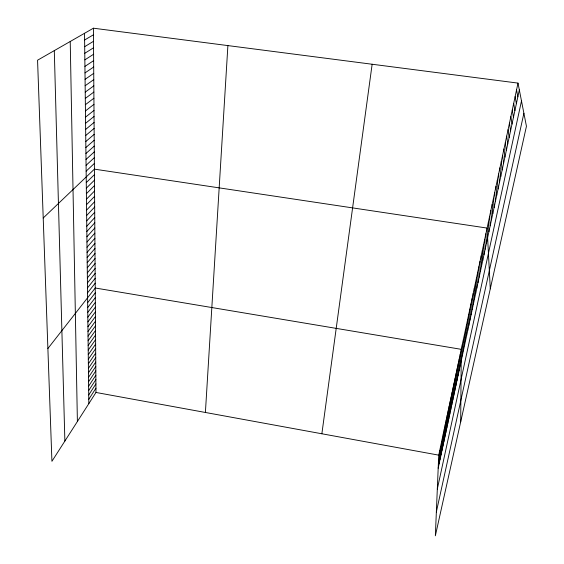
<?xml version="1.0" encoding="UTF-8"?>
<svg xmlns="http://www.w3.org/2000/svg" width="564" height="564" viewBox="0 0 564 564"><rect width="100%" height="100%" fill="white"/><g stroke="black" fill="none" stroke-linecap="round" stroke-linejoin="round"><path stroke-width="0.85" d="M465.519 340.79L465.519 329.447M464.426 345.88L464.447 334.459M463.34 350.942L463.389 339.45M462.261 355.976L462.332 344.407M460.689 421.858L461.281 349.335L95.245 288.007L47.884 348.51M460.118 365.944L460.238 354.234M459.061 370.886L459.202 359.106M458.01 375.8L458.165 363.942M456.96 380.679L457.143 368.757M455.916 385.529L456.121 373.544M454.887 390.358L455.106 378.303M453.858 395.152L454.098 383.034M452.836 399.918L453.096 387.736M451.813 404.656L452.102 392.41M449.804 414.054L450.128 401.681M450.805 409.365L451.115 397.056M448.803 418.707L449.148 406.277M447.809 423.338L448.176 410.846M446.822 427.935L447.21 415.386M445.842 432.51L446.244 419.905M443.896 441.584L444.333 428.866M444.862 437.065L445.285 424.396M442.93 446.082L443.389 433.307M441.972 450.551L442.451 437.727M440.068 459.42L440.583 446.484M441.02 455L441.513 442.12M439.123 463.819L439.659 450.826M518.006 83.105L438.736 455.148L435.352 535.8L526.438 126.28L518.006 83.105L93.42 28.2L37.562 60.207L51.923 461.303L95.979 392.459L93.42 28.2M205.395 412.467L227.898 45.592M321.868 433.772L372.141 64.247M438.186 468.19L519.331 89.909M437.311 489.051L521.489 100.935M436.346 511.992L523.893 113.258M88.774 399.319L95.95 388.18M88.724 394.962L95.922 383.88M88.668 390.584L95.894 379.558M88.618 386.185L95.859 375.215M88.569 381.757L95.831 370.844M88.52 377.309L95.795 366.452M88.463 372.839L95.767 362.039M88.414 368.341L95.739 357.597M88.365 363.815L95.704 353.134M88.308 359.268L95.676 348.644M88.259 354.693L95.64 344.132M88.203 350.096L95.612 339.598M88.153 345.471L95.577 335.037M88.097 340.825L95.549 330.448M88.04 336.151L95.513 325.837M87.991 331.449L95.478 321.198M87.935 326.718L95.45 316.538M87.878 321.959L95.415 311.85M87.822 317.179L95.379 307.133M87.765 312.371L95.344 302.389M87.709 307.535L95.316 297.623M87.653 302.671L95.281 292.829M87.54 292.857L95.21 283.163M87.483 287.908L95.175 278.285M87.427 282.931L95.147 273.385M87.371 277.925L95.112 268.45M87.314 272.891L95.076 263.494M87.251 267.822L95.041 258.502M87.194 262.732L95.006 253.49M87.138 257.607L94.971 248.442M87.075 252.453L94.935 243.373M87.018 247.265L94.893 238.269M86.955 242.055L94.858 233.136M86.898 236.802L94.822 227.976M86.835 231.529L94.787 222.78M86.771 226.22L94.752 217.556M86.715 220.876L94.71 212.304M86.652 215.504L94.674 207.023M86.588 210.097L94.639 201.708M86.525 204.661L94.604 196.357M86.461 199.191L94.562 190.977M86.398 193.685L94.526 185.57M86.334 188.15L94.484 180.127M86.271 182.581L94.449 174.65M43.209 218L94.407 169.144L487.12 228.075L490.278 288.838M86.137 171.16L94.371 163.433M86.073 165.315L94.329 157.687M86.003 159.429L94.287 151.906M85.932 153.5L94.244 146.09M85.862 147.542L94.209 140.232M85.799 141.543L94.167 134.345M85.728 135.501L94.125 128.416M85.657 129.424L94.082 122.451M85.587 123.304L94.04 116.445M85.516 117.15L93.998 110.403M85.439 110.953L93.955 104.326M85.368 104.714L93.913 98.207M85.298 98.432L93.864 92.045M85.227 92.115L93.821 85.848M85.15 85.749L93.779 79.609M85.079 79.341L93.737 73.327M85.002 72.897L93.687 67.01M84.924 66.404L93.645 60.644M84.854 59.869L93.603 54.243M84.776 53.291L93.553 47.792M84.699 46.664L93.511 41.306M84.621 39.995L93.462 34.778M95.979 392.459L438.736 455.148M516.561 89.902L517.844 96.853M515.122 96.641L516.37 103.741M513.691 103.339L514.904 110.579M512.274 109.987L513.444 117.368M510.871 116.593L511.999 124.108M509.475 123.149L510.561 130.806M508.086 129.664L509.137 137.447M506.705 136.128L507.72 144.053M505.337 142.558L506.317 150.602M503.976 148.931L504.921 157.109M502.63 155.269L503.532 163.574M501.29 161.565L502.157 169.99M499.958 167.811L500.79 176.363M498.632 174.022L499.429 182.694M497.321 180.191L498.082 188.975M496.017 186.317L496.743 195.222M494.72 192.402L495.411 201.418M493.429 198.443L494.092 207.573M492.153 204.45L492.781 213.693M490.877 210.414L491.477 219.763M489.615 216.336L490.186 225.797M488.361 222.223L488.896 231.79M485.914 233.707L486.394 243.486M484.723 239.312L485.167 249.189M483.538 244.882L483.954 254.85M482.354 250.416L482.742 260.483M481.184 255.915L481.543 266.074M480.02 261.379L480.352 271.629M478.864 266.814L479.167 277.157M54.299 50.619L64.874 441.069M477.715 272.208L477.99 282.642M476.573 277.573L476.82 288.098M475.438 282.902L475.656 293.513M70.225 41.489L77.395 421.498M474.303 288.204L474.5 298.899M473.182 293.47L473.358 304.25M472.068 298.701L472.216 309.565M470.961 303.904L471.081 314.853M84.544 33.283L88.823 403.648M469.861 309.072L469.953 320.105M468.762 314.211L468.832 325.322M467.676 319.323L467.718 330.511M466.597 324.399L466.618 335.665"/></g></svg>
